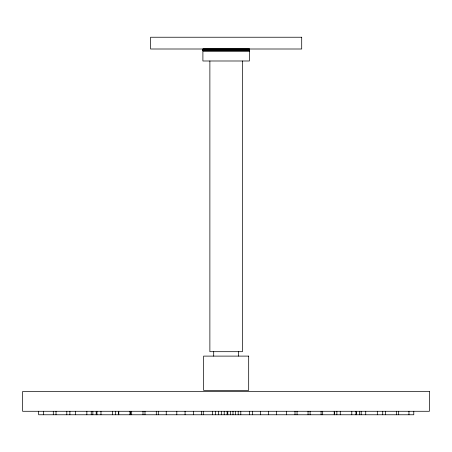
<?xml version="1.0" encoding="UTF-8"?>
<svg xmlns="http://www.w3.org/2000/svg" width="452" height="452" viewBox="0 0 452 452"><rect width="100%" height="100%" fill="white"/><g stroke="black" fill="none" stroke-linecap="round" stroke-linejoin="round"><path stroke-width="0.68" d="M202.897 49.127L249.397 49.127M202.897 49.234L249.397 49.234M202.897 49.375L249.397 49.375M202.897 49.534L249.397 49.534M202.897 49.72L249.397 49.72M202.897 49.923L249.397 49.923M202.897 50.149L249.397 50.149M202.897 50.381L249.397 50.381M202.897 50.624L249.397 50.624M413.778 411.28L413.778 414.766L38.657 414.766L38.657 411.28M408.958 411.28L408.958 414.766M398.675 411.28L398.675 414.766M396.641 411.28L396.641 414.766M385.471 411.28L385.471 414.766M382.731 411.28L382.731 414.766M377.318 411.28L377.318 414.766M365.73 411.28L365.73 414.766M361.171 411.28L361.171 414.766M359.611 411.28L359.611 414.766M356.504 411.28L356.504 414.766M355.944 411.28L355.944 414.766M351.786 411.28L351.786 414.766M340.254 411.28L340.254 414.766M336.87 411.28L336.87 414.766M334.57 411.28L334.57 414.766M334.214 411.28L334.214 414.766M322.683 411.28L322.683 414.766M321.095 411.28L321.095 414.766M310.089 411.28L310.089 414.766M308.049 411.28L308.049 414.766M297.043 411.28L297.043 414.766M295.003 411.28L295.003 414.766M286.506 411.28L286.506 414.766M276.477 411.28L276.477 414.766M268.488 411.28L268.488 414.766M260.505 411.28L260.505 414.766M252.515 411.28L252.515 414.766M249.431 411.28L249.431 414.766M242.419 60.992L242.419 351.69L209.875 351.69L209.875 60.992M240.792 411.28L240.792 414.766M238.594 351.69L238.594 356.108M238.193 411.28L238.193 414.766M235.594 411.28L235.594 414.766M232.995 411.28L232.995 414.766M230.396 411.28L230.396 414.766M227.791 411.28L227.791 414.766M227.096 411.28L227.096 414.766M224.203 411.28L224.203 414.766M221.31 411.28L221.31 414.766M218.418 411.28L218.418 414.766M215.525 411.28L215.525 414.766M213.7 351.69L213.7 356.108M212.626 411.28L212.626 414.766M203.27 411.28L203.27 414.766M201.609 411.28L201.609 414.766M193.343 411.28L193.343 414.766M185.071 411.28L185.071 414.766M176.805 411.28L176.805 414.766M166.251 411.28L166.251 414.766M158.29 411.28L158.29 414.766M156.302 411.28L156.302 414.766M144.985 411.28L144.985 414.766M143.001 411.28L143.001 414.766M131.679 411.28L131.679 414.766M130.391 411.28L130.391 414.766M129.961 411.28L129.961 414.766M118.774 411.28L118.774 414.766M118.514 411.28L118.514 414.766M115.672 411.28L115.672 414.766M112.599 411.28L112.599 414.766M100.977 411.28L100.977 414.766M96.96 411.28L96.96 414.766M96.203 411.28L96.203 414.766M92.852 411.28L92.852 414.766M91.242 411.28L91.242 414.766M86.852 411.28L86.852 414.766M75.405 411.28L75.405 414.766M69.896 411.28L69.896 414.766M66.811 411.28L66.811 414.766M56.014 411.28L56.014 414.766M53.302 411.28L53.302 414.766M43.595 411.28L43.595 414.766M301.704 37.233L150.589 37.233L150.589 49.002L301.704 49.002L301.704 37.233M249.397 49.048L202.897 49.048L202.897 50.867L249.397 50.867L249.397 49.002M249.397 51.104L202.897 51.104L202.897 60.992L249.397 60.992L249.397 51.104M248.685 356.108L203.609 356.108L203.609 390.358L248.685 390.358L248.685 356.108M429.4 391.522L22.6 391.522L22.6 411.28L429.4 411.28L429.4 391.522"/></g></svg>
